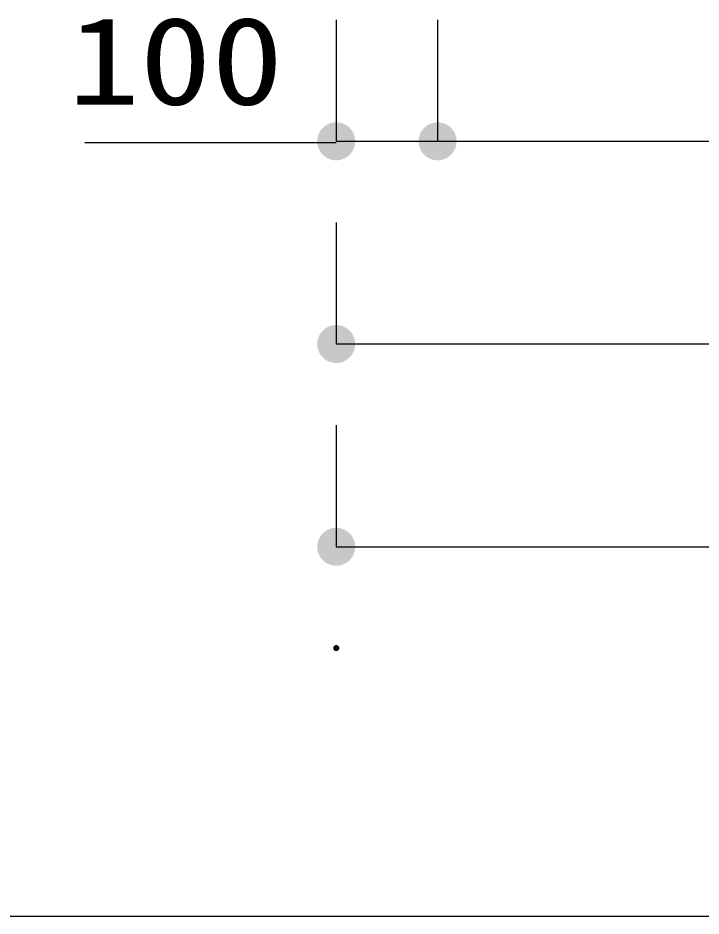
# Model space of a CAD drawing. Units: millimetres, scale not verified. Extents: x -22761 to 8910, y -6308 to 6308.
# Drawn here: x -6220 to -5546, y -5056 to -4170 of the extents above; entities that cross this region are included whole.
import ezdxf
from ezdxf.enums import TextEntityAlignment as Align

# ---------------------------------------------------------------- set-up
doc = ezdxf.new("R2010")
doc.units = ezdxf.units.MM
doc.header["$LTSCALE"] = 30
for name, color, linetype, lineweight in [('0-4_製作', 5, 'Continuous', 25), ('0-F_00クル-フ-6寸法', 132, 'Continuous', 25), ('1-3_Axis_waku', 7, 'Continuous', 25)]:
    doc.layers.add(name, color=color, linetype=linetype, lineweight=lineweight)
doc.styles.add('ＭＳ ゴシック', font='')
doc.styles.get('ＭＳ ゴシック').set_extended_font_data('MS Gothic')

msp = doc.modelspace()

# ---------------------------------------------------------------- linework, layer by layer
at = {"layer": '0-4_製作'}
for points in [[(-5909.27, -4791.61), (-5906.32, -4792.17), (-5909.32, -4791.99)], [(-5909.32, -4791.99), (-5906.32, -4792.17), (-5909.32, -4792.17)], [(-5909.32, -4792.17), (-5907.25, -4795.03), (-5909.3, -4792.55)], [(-5909.32, -4792.17), (-5906.88, -4795.12), (-5907.25, -4795.03)], [(-5906.32, -4792.17), (-5906.88, -4795.12), (-5909.32, -4792.17)], [(-5909.3, -4792.55), (-5907.6, -4794.89), (-5909.23, -4792.92)], [(-5909.3, -4792.55), (-5907.25, -4795.03), (-5907.6, -4794.89)], [(-5909.18, -4791.25), (-5906.32, -4792.17), (-5909.27, -4791.61)], [(-5909.23, -4792.92), (-5907.93, -4794.71), (-5909.11, -4793.28)], [(-5909.23, -4792.92), (-5907.6, -4794.89), (-5907.93, -4794.71)], [(-5909.04, -4790.9), (-5906.32, -4792.17), (-5909.18, -4791.25)], [(-5909.11, -4793.28), (-5908.23, -4794.49), (-5908.95, -4793.62)], [(-5909.11, -4793.28), (-5907.93, -4794.71), (-5908.23, -4794.49)], [(-5908.86, -4790.57), (-5906.32, -4792.17), (-5909.04, -4790.9)], [(-5908.63, -4790.26), (-5906.32, -4792.17), (-5908.86, -4790.57)], [(-5908.38, -4789.99), (-5906.32, -4792.17), (-5908.63, -4790.26)], [(-5908.09, -4789.75), (-5906.32, -4792.17), (-5908.38, -4789.99)], [(-5908.09, -4789.75), (-5906.32, -4789.17), (-5906.32, -4792.17)], [(-5907.77, -4789.55), (-5906.32, -4789.17), (-5908.09, -4789.75)], [(-5907.43, -4789.38), (-5906.32, -4789.17), (-5907.77, -4789.55)], [(-5907.07, -4789.27), (-5906.32, -4789.17), (-5907.43, -4789.38)], [(-5906.7, -4789.2), (-5906.32, -4789.17), (-5907.07, -4789.27)], [(-5906.32, -4792.17), (-5906.51, -4795.17), (-5906.88, -4795.12)], [(-5906.32, -4792.17), (-5906.32, -4795.17), (-5906.51, -4795.17)], [(-5906.32, -4789.17), (-5903.32, -4792.17), (-5906.32, -4792.17)], [(-5906.13, -4789.18), (-5903.32, -4792.17), (-5906.32, -4789.17)], [(-5906.32, -4792.17), (-5905.95, -4795.15), (-5906.32, -4795.17)], [(-5906.32, -4792.17), (-5905.58, -4795.08), (-5905.95, -4795.15)], [(-5906.32, -4792.17), (-5905.22, -4794.96), (-5905.58, -4795.08)], [(-5906.32, -4792.17), (-5904.88, -4794.8), (-5905.22, -4794.96)], [(-5906.32, -4792.17), (-5904.56, -4794.6), (-5904.88, -4794.8)], [(-5906.32, -4792.17), (-5904.27, -4794.36), (-5904.56, -4794.6)], [(-5903.32, -4792.17), (-5904.27, -4794.36), (-5906.32, -4792.17)], [(-5905.76, -4789.23), (-5903.32, -4792.17), (-5906.13, -4789.18)], [(-5905.4, -4789.32), (-5903.32, -4792.17), (-5905.76, -4789.23)], [(-5905.4, -4789.32), (-5903.35, -4791.8), (-5903.32, -4792.17)], [(-5905.05, -4789.46), (-5903.35, -4791.8), (-5905.4, -4789.32)], [(-5905.05, -4789.46), (-5903.42, -4791.43), (-5903.35, -4791.8)], [(-5904.71, -4789.64), (-5903.42, -4791.43), (-5905.05, -4789.46)], [(-5904.71, -4789.64), (-5903.53, -4791.07), (-5903.42, -4791.43)], [(-5904.41, -4789.86), (-5903.53, -4791.07), (-5904.71, -4789.64)], [(-5904.41, -4789.86), (-5903.69, -4790.73), (-5903.53, -4791.07)], [(-5904.14, -4790.12), (-5903.69, -4790.73), (-5904.41, -4789.86)], [(-5903.32, -4792.17), (-5904.01, -4794.09), (-5904.27, -4794.36)], [(-5904.14, -4790.12), (-5903.9, -4790.41), (-5903.69, -4790.73)], [(-5903.32, -4792.17), (-5903.79, -4793.78), (-5904.01, -4794.09)], [(-5903.32, -4792.17), (-5903.61, -4793.45), (-5903.79, -4793.78)], [(-5903.32, -4792.17), (-5903.47, -4793.1), (-5903.61, -4793.45)], [(-5903.32, -4792.17), (-5903.38, -4792.74), (-5903.47, -4793.1)], [(-5903.32, -4792.17), (-5903.33, -4792.36), (-5903.38, -4792.74)], [(-5908.95, -4793.62), (-5908.51, -4794.23), (-5908.75, -4793.94)], [(-5908.95, -4793.62), (-5908.23, -4794.49), (-5908.51, -4794.23)]]:
    msp.add_solid(points, dxfattribs=at)
at = {"layer": '0-F_00クル-フ-6寸法', "color": 4}
for p, q in [((-5906.32, -4172.17), (-5906.32, -4292.17)), ((-5806.32, -4172.17), (-5806.32, -4292.17)), ((-5806.32, -4172.17), (-5806.32, -4292.17)), ((-5906.32, -4293.67), (-6154.24, -4293.67)), ((-5906.32, -4292.17), (-5806.32, -4292.17)), ((-5806.32, -4292.17), (-3036.3, -4292.17)), ((-5906.32, -4372.17), (-5906.32, -4492.17)), ((-4886.32, -4492.17), (-5906.32, -4492.17)), ((-5906.32, -4572.17), (-5906.32, -4692.17)), ((-5906.32, -4692.17), (-2936.3, -4692.17))]:
    msp.add_line(p, q, dxfattribs=at)
at = {"layer": '0-F_00クル-フ-6寸法'}
for points in [[(-5906.32, -4292.17), (-5921.49, -4281.15), (-5919.99, -4279.34)], [(-5906.32, -4292.17), (-5919.99, -4279.34), (-5918.27, -4277.73)], [(-5906.32, -4292.17), (-5918.27, -4277.73), (-5916.37, -4276.34)], [(-5906.32, -4292.17), (-5916.37, -4276.34), (-5914.31, -4275.21)], [(-5906.32, -4292.17), (-5914.31, -4275.21), (-5912.12, -4274.34)], [(-5906.32, -4292.17), (-5912.12, -4274.34), (-5909.84, -4273.76)], [(-5906.32, -4292.17), (-5909.84, -4273.76), (-5907.5, -4273.46)], [(-5906.32, -4292.17), (-5907.5, -4273.46), (-5905.15, -4273.46)], [(-5906.32, -4292.17), (-5905.15, -4273.46), (-5902.81, -4273.76)], [(-5906.32, -4292.17), (-5902.81, -4273.76), (-5900.53, -4274.34)], [(-5906.32, -4292.17), (-5900.53, -4274.34), (-5898.34, -4275.21)], [(-5906.32, -4292.17), (-5898.34, -4275.21), (-5896.28, -4276.34)], [(-5906.32, -4292.17), (-5896.28, -4276.34), (-5894.37, -4277.73)], [(-5906.32, -4292.17), (-5894.37, -4277.73), (-5892.65, -4279.34)], [(-5906.32, -4292.17), (-5892.65, -4279.34), (-5891.15, -4281.15)], [(-5806.32, -4292.17), (-5821.49, -4281.15), (-5819.99, -4279.34)], [(-5806.32, -4292.17), (-5821.49, -4281.15), (-5819.99, -4279.34)], [(-5806.32, -4292.17), (-5819.99, -4279.34), (-5818.27, -4277.73)], [(-5806.32, -4292.17), (-5819.99, -4279.34), (-5818.27, -4277.73)], [(-5806.32, -4292.17), (-5818.27, -4277.73), (-5816.37, -4276.34)], [(-5806.32, -4292.17), (-5818.27, -4277.73), (-5816.37, -4276.34)], [(-5806.32, -4292.17), (-5816.37, -4276.34), (-5814.31, -4275.21)], [(-5806.32, -4292.17), (-5816.37, -4276.34), (-5814.31, -4275.21)], [(-5806.32, -4292.17), (-5814.31, -4275.21), (-5812.12, -4274.34)], [(-5806.32, -4292.17), (-5814.31, -4275.21), (-5812.12, -4274.34)], [(-5806.32, -4292.17), (-5812.12, -4274.34), (-5809.84, -4273.76)], [(-5806.32, -4292.17), (-5812.12, -4274.34), (-5809.84, -4273.76)], [(-5806.32, -4292.17), (-5809.84, -4273.76), (-5807.5, -4273.46)], [(-5806.32, -4292.17), (-5809.84, -4273.76), (-5807.5, -4273.46)], [(-5806.32, -4292.17), (-5807.5, -4273.46), (-5805.14, -4273.46)], [(-5806.32, -4292.17), (-5807.5, -4273.46), (-5805.14, -4273.46)], [(-5806.32, -4292.17), (-5805.14, -4273.46), (-5802.81, -4273.76)], [(-5806.32, -4292.17), (-5805.14, -4273.46), (-5802.81, -4273.76)], [(-5806.32, -4292.17), (-5802.81, -4273.76), (-5800.53, -4274.34)], [(-5806.32, -4292.17), (-5802.81, -4273.76), (-5800.53, -4274.34)], [(-5806.32, -4292.17), (-5800.53, -4274.34), (-5798.34, -4275.21)], [(-5806.32, -4292.17), (-5800.53, -4274.34), (-5798.34, -4275.21)], [(-5806.32, -4292.17), (-5798.34, -4275.21), (-5796.28, -4276.34)], [(-5806.32, -4292.17), (-5798.34, -4275.21), (-5796.28, -4276.34)], [(-5806.32, -4292.17), (-5796.28, -4276.34), (-5794.37, -4277.73)], [(-5806.32, -4292.17), (-5796.28, -4276.34), (-5794.37, -4277.73)], [(-5806.32, -4292.17), (-5794.37, -4277.73), (-5792.65, -4279.34)], [(-5806.32, -4292.17), (-5794.37, -4277.73), (-5792.65, -4279.34)], [(-5806.32, -4292.17), (-5792.65, -4279.34), (-5791.15, -4281.15)], [(-5806.32, -4292.17), (-5792.65, -4279.34), (-5791.15, -4281.15)], [(-5906.32, -4292.17), (-5924.92, -4289.82), (-5924.48, -4287.51)], [(-5906.32, -4292.17), (-5924.48, -4287.51), (-5923.76, -4285.27)], [(-5906.32, -4292.17), (-5923.76, -4285.27), (-5922.75, -4283.14)], [(-5906.32, -4292.17), (-5922.75, -4283.14), (-5921.49, -4281.15)], [(-5906.32, -4292.17), (-5891.15, -4281.15), (-5889.89, -4283.14)], [(-5906.32, -4292.17), (-5889.89, -4283.14), (-5888.89, -4285.27)], [(-5906.32, -4292.17), (-5888.89, -4285.27), (-5888.16, -4287.51)], [(-5906.32, -4292.17), (-5888.16, -4287.51), (-5887.72, -4289.82)], [(-5806.32, -4292.17), (-5824.92, -4289.82), (-5824.48, -4287.51)], [(-5806.32, -4292.17), (-5824.92, -4289.82), (-5824.48, -4287.51)], [(-5806.32, -4292.17), (-5824.48, -4287.51), (-5823.76, -4285.27)], [(-5806.32, -4292.17), (-5824.48, -4287.51), (-5823.76, -4285.27)], [(-5806.32, -4292.17), (-5823.76, -4285.27), (-5822.75, -4283.14)], [(-5806.32, -4292.17), (-5823.76, -4285.27), (-5822.75, -4283.14)], [(-5806.32, -4292.17), (-5822.75, -4283.14), (-5821.49, -4281.15)], [(-5806.32, -4292.17), (-5822.75, -4283.14), (-5821.49, -4281.15)], [(-5806.32, -4292.17), (-5791.15, -4281.15), (-5789.89, -4283.14)], [(-5806.32, -4292.17), (-5791.15, -4281.15), (-5789.89, -4283.14)], [(-5806.32, -4292.17), (-5789.89, -4283.14), (-5788.89, -4285.27)], [(-5806.32, -4292.17), (-5789.89, -4283.14), (-5788.89, -4285.27)], [(-5806.32, -4292.17), (-5788.89, -4285.27), (-5788.16, -4287.51)], [(-5806.32, -4292.17), (-5788.89, -4285.27), (-5788.16, -4287.51)], [(-5806.32, -4292.17), (-5788.16, -4287.51), (-5787.72, -4289.82)], [(-5806.32, -4292.17), (-5788.16, -4287.51), (-5787.72, -4289.82)], [(-5906.32, -4292.17), (-5925.07, -4292.17), (-5924.92, -4289.82)], [(-5906.32, -4292.17), (-5924.92, -4294.52), (-5925.07, -4292.17)], [(-5906.32, -4292.17), (-5924.48, -4296.84), (-5924.92, -4294.52)], [(-5906.32, -4292.17), (-5923.76, -4299.08), (-5924.48, -4296.84)], [(-5906.32, -4292.17), (-5922.75, -4301.21), (-5923.76, -4299.08)], [(-5906.32, -4292.17), (-5921.49, -4303.2), (-5922.75, -4301.21)], [(-5906.32, -4292.17), (-5919.99, -4305.01), (-5921.49, -4303.2)], [(-5906.32, -4292.17), (-5918.27, -4306.62), (-5919.99, -4305.01)], [(-5906.32, -4292.17), (-5916.37, -4308.01), (-5918.27, -4306.62)], [(-5906.32, -4292.17), (-5914.31, -4309.14), (-5916.37, -4308.01)], [(-5906.32, -4292.17), (-5912.12, -4310.01), (-5914.31, -4309.14)], [(-5906.32, -4292.17), (-5909.84, -4310.59), (-5912.12, -4310.01)], [(-5906.32, -4292.17), (-5907.5, -4310.89), (-5909.84, -4310.59)], [(-5906.32, -4292.17), (-5905.15, -4310.89), (-5907.5, -4310.89)], [(-5906.32, -4292.17), (-5887.72, -4289.82), (-5887.57, -4292.17)], [(-5906.32, -4292.17), (-5902.81, -4310.59), (-5905.15, -4310.89)], [(-5906.32, -4292.17), (-5900.53, -4310.01), (-5902.81, -4310.59)], [(-5906.32, -4292.17), (-5898.34, -4309.14), (-5900.53, -4310.01)], [(-5906.32, -4292.17), (-5896.28, -4308.01), (-5898.34, -4309.14)], [(-5906.32, -4292.17), (-5894.37, -4306.62), (-5896.28, -4308.01)], [(-5906.32, -4292.17), (-5892.65, -4305.01), (-5894.37, -4306.62)], [(-5906.32, -4292.17), (-5891.15, -4303.2), (-5892.65, -4305.01)], [(-5906.32, -4292.17), (-5889.89, -4301.21), (-5891.15, -4303.2)], [(-5906.32, -4292.17), (-5888.89, -4299.08), (-5889.89, -4301.21)], [(-5906.32, -4292.17), (-5888.16, -4296.84), (-5888.89, -4299.08)], [(-5906.32, -4292.17), (-5887.72, -4294.52), (-5888.16, -4296.84)], [(-5906.32, -4292.17), (-5887.57, -4292.17), (-5887.72, -4294.52)], [(-5806.32, -4292.17), (-5825.07, -4292.17), (-5824.92, -4289.82)], [(-5806.32, -4292.17), (-5825.07, -4292.17), (-5824.92, -4289.82)], [(-5806.32, -4292.17), (-5824.92, -4294.52), (-5825.07, -4292.17)], [(-5806.32, -4292.17), (-5824.92, -4294.52), (-5825.07, -4292.17)], [(-5806.32, -4292.17), (-5824.48, -4296.84), (-5824.92, -4294.52)], [(-5806.32, -4292.17), (-5824.48, -4296.84), (-5824.92, -4294.52)], [(-5806.32, -4292.17), (-5823.76, -4299.08), (-5824.48, -4296.84)], [(-5806.32, -4292.17), (-5823.76, -4299.08), (-5824.48, -4296.84)], [(-5806.32, -4292.17), (-5822.75, -4301.21), (-5823.76, -4299.08)], [(-5806.32, -4292.17), (-5822.75, -4301.21), (-5823.76, -4299.08)], [(-5806.32, -4292.17), (-5821.49, -4303.2), (-5822.75, -4301.21)], [(-5806.32, -4292.17), (-5821.49, -4303.2), (-5822.75, -4301.21)], [(-5806.32, -4292.17), (-5819.99, -4305.01), (-5821.49, -4303.2)], [(-5806.32, -4292.17), (-5819.99, -4305.01), (-5821.49, -4303.2)], [(-5806.32, -4292.17), (-5818.27, -4306.62), (-5819.99, -4305.01)], [(-5806.32, -4292.17), (-5818.27, -4306.62), (-5819.99, -4305.01)], [(-5806.32, -4292.17), (-5816.37, -4308.01), (-5818.27, -4306.62)], [(-5806.32, -4292.17), (-5816.37, -4308.01), (-5818.27, -4306.62)], [(-5806.32, -4292.17), (-5814.31, -4309.14), (-5816.37, -4308.01)], [(-5806.32, -4292.17), (-5814.31, -4309.14), (-5816.37, -4308.01)], [(-5806.32, -4292.17), (-5812.12, -4310.01), (-5814.31, -4309.14)], [(-5806.32, -4292.17), (-5812.12, -4310.01), (-5814.31, -4309.14)], [(-5806.32, -4292.17), (-5809.84, -4310.59), (-5812.12, -4310.01)], [(-5806.32, -4292.17), (-5809.84, -4310.59), (-5812.12, -4310.01)], [(-5806.32, -4292.17), (-5807.5, -4310.89), (-5809.84, -4310.59)], [(-5806.32, -4292.17), (-5807.5, -4310.89), (-5809.84, -4310.59)], [(-5806.32, -4292.17), (-5805.14, -4310.89), (-5807.5, -4310.89)], [(-5806.32, -4292.17), (-5805.14, -4310.89), (-5807.5, -4310.89)], [(-5806.32, -4292.17), (-5787.72, -4289.82), (-5787.57, -4292.17)], [(-5806.32, -4292.17), (-5787.72, -4289.82), (-5787.57, -4292.17)], [(-5806.32, -4292.17), (-5802.81, -4310.59), (-5805.14, -4310.89)], [(-5806.32, -4292.17), (-5800.53, -4310.01), (-5802.81, -4310.59)], [(-5806.32, -4292.17), (-5798.34, -4309.14), (-5800.53, -4310.01)], [(-5806.32, -4292.17), (-5796.28, -4308.01), (-5798.34, -4309.14)], [(-5806.32, -4292.17), (-5794.37, -4306.62), (-5796.28, -4308.01)], [(-5806.32, -4292.17), (-5792.65, -4305.01), (-5794.37, -4306.62)], [(-5806.32, -4292.17), (-5791.15, -4303.2), (-5792.65, -4305.01)], [(-5806.32, -4292.17), (-5789.89, -4301.21), (-5791.15, -4303.2)], [(-5806.32, -4292.17), (-5788.89, -4299.08), (-5789.89, -4301.21)], [(-5806.32, -4292.17), (-5788.16, -4296.84), (-5788.89, -4299.08)], [(-5806.32, -4292.17), (-5787.72, -4294.52), (-5788.16, -4296.84)], [(-5806.32, -4292.17), (-5787.57, -4292.17), (-5787.72, -4294.52)], [(-5806.32, -4292.17), (-5802.81, -4310.59), (-5805.14, -4310.89)], [(-5806.32, -4292.17), (-5800.53, -4310.01), (-5802.81, -4310.59)], [(-5806.32, -4292.17), (-5798.34, -4309.14), (-5800.53, -4310.01)], [(-5806.32, -4292.17), (-5796.28, -4308.01), (-5798.34, -4309.14)], [(-5806.32, -4292.17), (-5794.37, -4306.62), (-5796.28, -4308.01)], [(-5806.32, -4292.17), (-5792.65, -4305.01), (-5794.37, -4306.62)], [(-5806.32, -4292.17), (-5791.15, -4303.2), (-5792.65, -4305.01)], [(-5806.32, -4292.17), (-5789.89, -4301.21), (-5791.15, -4303.2)], [(-5806.32, -4292.17), (-5788.89, -4299.08), (-5789.89, -4301.21)], [(-5806.32, -4292.17), (-5788.16, -4296.84), (-5788.89, -4299.08)], [(-5806.32, -4292.17), (-5787.72, -4294.52), (-5788.16, -4296.84)], [(-5806.32, -4292.17), (-5787.57, -4292.17), (-5787.72, -4294.52)], [(-5906.32, -4492.17), (-5914.31, -4475.21), (-5912.12, -4474.34)], [(-5906.32, -4492.17), (-5912.12, -4474.34), (-5909.84, -4473.76)], [(-5906.32, -4492.17), (-5909.84, -4473.76), (-5907.5, -4473.46)], [(-5906.32, -4492.17), (-5907.5, -4473.46), (-5905.15, -4473.46)], [(-5906.32, -4492.17), (-5905.15, -4473.46), (-5902.81, -4473.76)], [(-5906.32, -4492.17), (-5902.81, -4473.76), (-5900.53, -4474.34)], [(-5906.32, -4492.17), (-5900.53, -4474.34), (-5898.34, -4475.21)], [(-5906.32, -4492.17), (-5923.76, -4485.27), (-5922.75, -4483.14)], [(-5906.32, -4492.17), (-5922.75, -4483.14), (-5921.49, -4481.15)], [(-5906.32, -4492.17), (-5921.49, -4481.15), (-5919.99, -4479.34)], [(-5906.32, -4492.17), (-5919.99, -4479.34), (-5918.27, -4477.73)], [(-5906.32, -4492.17), (-5918.27, -4477.73), (-5916.37, -4476.34)], [(-5906.32, -4492.17), (-5916.37, -4476.34), (-5914.31, -4475.21)], [(-5906.32, -4492.17), (-5898.34, -4475.21), (-5896.28, -4476.34)], [(-5906.32, -4492.17), (-5896.28, -4476.34), (-5894.37, -4477.73)], [(-5906.32, -4492.17), (-5894.37, -4477.73), (-5892.65, -4479.34)], [(-5906.32, -4492.17), (-5892.65, -4479.34), (-5891.15, -4481.15)], [(-5906.32, -4492.17), (-5891.15, -4481.15), (-5889.89, -4483.14)], [(-5906.32, -4492.17), (-5889.89, -4483.14), (-5888.89, -4485.27)], [(-5906.32, -4492.17), (-5925.07, -4492.17), (-5924.92, -4489.82)], [(-5906.32, -4492.17), (-5924.92, -4489.82), (-5924.48, -4487.51)], [(-5906.32, -4492.17), (-5924.48, -4487.51), (-5923.76, -4485.27)], [(-5906.32, -4492.17), (-5888.89, -4485.27), (-5888.16, -4487.51)], [(-5906.32, -4492.17), (-5888.16, -4487.51), (-5887.72, -4489.82)], [(-5906.32, -4492.17), (-5887.72, -4489.82), (-5887.57, -4492.17)], [(-5906.32, -4492.17), (-5924.92, -4494.52), (-5925.07, -4492.17)], [(-5906.32, -4492.17), (-5924.48, -4496.84), (-5924.92, -4494.52)], [(-5906.32, -4492.17), (-5923.76, -4499.08), (-5924.48, -4496.84)], [(-5906.32, -4492.17), (-5922.75, -4501.21), (-5923.76, -4499.08)], [(-5906.32, -4492.17), (-5921.49, -4503.2), (-5922.75, -4501.21)], [(-5906.32, -4492.17), (-5919.99, -4505.01), (-5921.49, -4503.2)], [(-5906.32, -4492.17), (-5918.27, -4506.62), (-5919.99, -4505.01)], [(-5906.32, -4492.17), (-5916.37, -4508.01), (-5918.27, -4506.62)], [(-5906.32, -4492.17), (-5914.31, -4509.14), (-5916.37, -4508.01)], [(-5906.32, -4492.17), (-5912.12, -4510.01), (-5914.31, -4509.14)], [(-5906.32, -4492.17), (-5909.84, -4510.59), (-5912.12, -4510.01)], [(-5906.32, -4492.17), (-5907.5, -4510.89), (-5909.84, -4510.59)], [(-5906.32, -4492.17), (-5905.15, -4510.89), (-5907.5, -4510.89)], [(-5906.32, -4492.17), (-5902.81, -4510.59), (-5905.15, -4510.89)], [(-5906.32, -4492.17), (-5900.53, -4510.01), (-5902.81, -4510.59)], [(-5906.32, -4492.17), (-5898.34, -4509.14), (-5900.53, -4510.01)], [(-5906.32, -4492.17), (-5896.28, -4508.01), (-5898.34, -4509.14)], [(-5906.32, -4492.17), (-5894.37, -4506.62), (-5896.28, -4508.01)], [(-5906.32, -4492.17), (-5892.65, -4505.01), (-5894.37, -4506.62)], [(-5906.32, -4492.17), (-5891.15, -4503.2), (-5892.65, -4505.01)], [(-5906.32, -4492.17), (-5889.89, -4501.21), (-5891.15, -4503.2)], [(-5906.32, -4492.17), (-5888.89, -4499.08), (-5889.89, -4501.21)], [(-5906.32, -4492.17), (-5888.16, -4496.84), (-5888.89, -4499.08)], [(-5906.32, -4492.17), (-5887.72, -4494.52), (-5888.16, -4496.84)], [(-5906.32, -4492.17), (-5887.57, -4492.17), (-5887.72, -4494.52)], [(-5906.32, -4692.17), (-5919.99, -4679.34), (-5918.27, -4677.73)], [(-5906.32, -4692.17), (-5918.27, -4677.73), (-5916.37, -4676.34)], [(-5906.32, -4692.17), (-5916.37, -4676.34), (-5914.31, -4675.21)], [(-5906.32, -4692.17), (-5914.31, -4675.21), (-5912.12, -4674.34)], [(-5906.32, -4692.17), (-5912.12, -4674.34), (-5909.84, -4673.76)], [(-5906.32, -4692.17), (-5909.84, -4673.76), (-5907.5, -4673.46)], [(-5906.32, -4692.17), (-5907.5, -4673.46), (-5905.15, -4673.46)], [(-5906.32, -4692.17), (-5905.15, -4673.46), (-5902.81, -4673.76)], [(-5906.32, -4692.17), (-5902.81, -4673.76), (-5900.53, -4674.34)], [(-5906.32, -4692.17), (-5900.53, -4674.34), (-5898.34, -4675.21)], [(-5906.32, -4692.17), (-5898.34, -4675.21), (-5896.28, -4676.34)], [(-5906.32, -4692.17), (-5896.28, -4676.34), (-5894.37, -4677.73)], [(-5906.32, -4692.17), (-5894.37, -4677.73), (-5892.65, -4679.34)], [(-5906.32, -4692.17), (-5924.48, -4687.51), (-5923.76, -4685.27)], [(-5906.32, -4692.17), (-5923.76, -4685.27), (-5922.75, -4683.14)], [(-5906.32, -4692.17), (-5922.75, -4683.14), (-5921.49, -4681.15)], [(-5906.32, -4692.17), (-5921.49, -4681.15), (-5919.99, -4679.34)], [(-5906.32, -4692.17), (-5892.65, -4679.34), (-5891.15, -4681.15)], [(-5906.32, -4692.17), (-5891.15, -4681.15), (-5889.89, -4683.14)], [(-5906.32, -4692.17), (-5889.89, -4683.14), (-5888.89, -4685.27)], [(-5906.32, -4692.17), (-5888.89, -4685.27), (-5888.16, -4687.51)], [(-5906.32, -4692.17), (-5925.07, -4692.17), (-5924.92, -4689.82)], [(-5906.32, -4692.17), (-5924.92, -4694.52), (-5925.07, -4692.17)], [(-5906.32, -4692.17), (-5924.92, -4689.82), (-5924.48, -4687.51)], [(-5906.32, -4692.17), (-5924.48, -4696.84), (-5924.92, -4694.52)], [(-5906.32, -4692.17), (-5923.76, -4699.08), (-5924.48, -4696.84)], [(-5906.32, -4692.17), (-5922.75, -4701.21), (-5923.76, -4699.08)], [(-5906.32, -4692.17), (-5921.49, -4703.2), (-5922.75, -4701.21)], [(-5906.32, -4692.17), (-5919.99, -4705.01), (-5921.49, -4703.2)], [(-5906.32, -4692.17), (-5918.27, -4706.62), (-5919.99, -4705.01)], [(-5906.32, -4692.17), (-5916.37, -4708.01), (-5918.27, -4706.62)], [(-5906.32, -4692.17), (-5914.31, -4709.14), (-5916.37, -4708.01)], [(-5906.32, -4692.17), (-5912.12, -4710.01), (-5914.31, -4709.14)], [(-5906.32, -4692.17), (-5909.84, -4710.59), (-5912.12, -4710.01)], [(-5906.32, -4692.17), (-5907.5, -4710.89), (-5909.84, -4710.59)], [(-5906.32, -4692.17), (-5905.15, -4710.89), (-5907.5, -4710.89)], [(-5906.32, -4692.17), (-5888.16, -4687.51), (-5887.72, -4689.82)], [(-5906.32, -4692.17), (-5887.72, -4689.82), (-5887.57, -4692.17)], [(-5906.32, -4692.17), (-5902.81, -4710.59), (-5905.15, -4710.89)], [(-5906.32, -4692.17), (-5900.53, -4710.01), (-5902.81, -4710.59)], [(-5906.32, -4692.17), (-5898.34, -4709.14), (-5900.53, -4710.01)], [(-5906.32, -4692.17), (-5896.28, -4708.01), (-5898.34, -4709.14)], [(-5906.32, -4692.17), (-5894.37, -4706.62), (-5896.28, -4708.01)], [(-5906.32, -4692.17), (-5892.65, -4705.01), (-5894.37, -4706.62)], [(-5906.32, -4692.17), (-5891.15, -4703.2), (-5892.65, -4705.01)], [(-5906.32, -4692.17), (-5889.89, -4701.21), (-5891.15, -4703.2)], [(-5906.32, -4692.17), (-5888.89, -4699.08), (-5889.89, -4701.21)], [(-5906.32, -4692.17), (-5888.16, -4696.84), (-5888.89, -4699.08)], [(-5906.32, -4692.17), (-5887.72, -4694.52), (-5888.16, -4696.84)], [(-5906.32, -4692.17), (-5887.57, -4692.17), (-5887.72, -4694.52)]]:
    msp.add_solid(points, dxfattribs=at)
at = {"layer": '1-3_Axis_waku'}
msp.add_line((-7770, -5056.5), (8400, -5056.5), dxfattribs=at)

# ---------------------------------------------------------------- texts
at = {"layer": '0-F_00クル-フ-6寸法', "color": 3, "style": 'ＭＳ ゴシック', "width": 1.2}
msp.add_text('100', height=86.66, dxfattribs=at).set_placement((-6170.86, -4282.08), align=Align.BOTTOM_LEFT)

doc.saveas('drawing.dxf')
